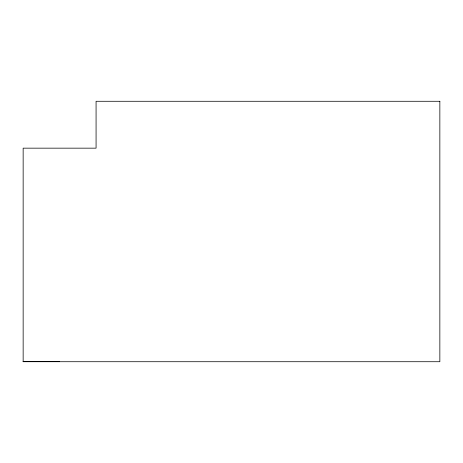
<?xml version="1.0" encoding="UTF-8"?>
<svg xmlns="http://www.w3.org/2000/svg" width="463" height="463" viewBox="0 0 463 463"><rect width="100%" height="100%" fill="white"/><g stroke="black" fill="none" stroke-linecap="round" stroke-linejoin="round"><path stroke-width="0.69" d="M23.15 361.377L59.611 361.377M23.15 361.47L59.611 361.47M439.85 101.281L96.072 101.281L96.072 148.16L23.15 148.16L23.15 361.719L439.85 361.719L439.85 101.281"/></g></svg>
